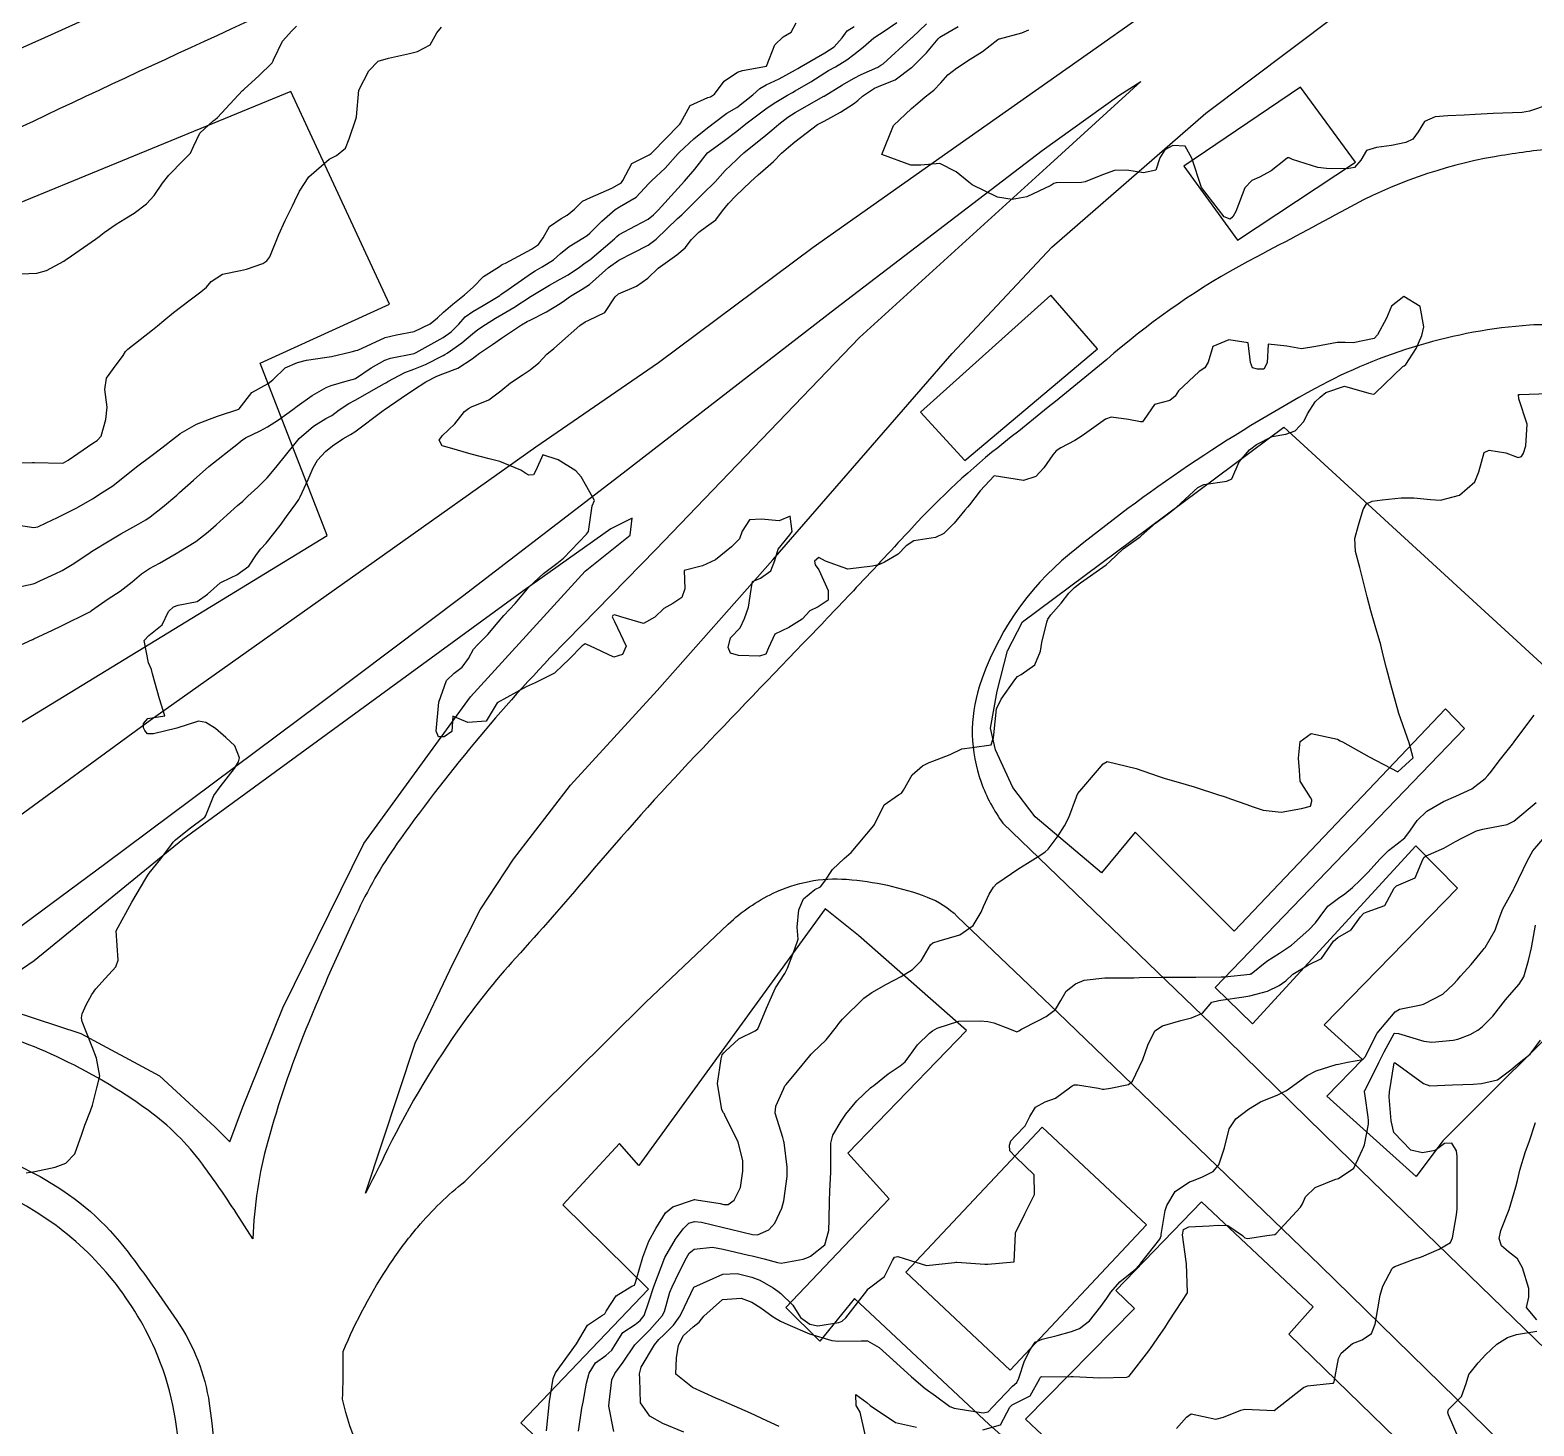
# Model space of a CAD drawing. Header units: metres. Extents: x 307586 to 320046, y 7427249 to 7434250.
# Drawn here: x 316322 to 316425.4, y 7432786.5 to 7432882.5 of the extents above; entities that cross this region are included whole.
import ezdxf

# ---------------------------------------------------------------- set-up
doc = ezdxf.new("R2010")
doc.units = ezdxf.units.M
doc.header["$MEASUREMENT"] = 0
for name, color, linetype in [('Area Verde e Lazer', 45, 'Continuous'), ('Curvas de Nivel 1m', 11, 'Continuous'), ('Curvas de Nivel 5m', 15, 'Continuous'), ('Edificações', 30, 'Continuous'), ('Vias Primárias', 230, 'Continuous'), ('Vias Secundárias', 230, 'Continuous')]:
    doc.layers.add(name, color=color, linetype=linetype)

msp = doc.modelspace()

# ---------------------------------------------------------------- linework, layer by layer
at = {"layer": 'Area Verde e Lazer'}
msp.add_lwpolyline([(316319.17, 7432815.55), (316325.46, 7432813.5), (316330.88, 7432810.58), (316334.68, 7432807.07), (316335.71, 7432806.04), (316336.58, 7432808.38), (316339.37, 7432815.26), (316344.94, 7432826.55), (316352.26, 7432836.65), (316360.16, 7432845.28), (316363.24, 7432847.76), (316363.38, 7432848.93), (316361.92, 7432848.2), (316355.92, 7432843.96), (316332.49, 7432826.83), (316322.25, 7432818.5), (316319.03, 7432816.3), (316318.74, 7432815.72)], close=True, dxfattribs=at)
msp.add_lwpolyline([(316319.17, 7432815.55), (316325.46, 7432813.5), (316330.88, 7432810.58), (316334.68, 7432807.07), (316335.71, 7432806.04), (316336.58, 7432808.38), (316339.37, 7432815.26), (316344.94, 7432826.55), (316352.26, 7432836.65), (316360.16, 7432845.28), (316363.24, 7432847.76), (316363.38, 7432848.93), (316361.92, 7432848.2), (316355.92, 7432843.96), (316332.49, 7432826.83), (316322.25, 7432818.5), (316319.03, 7432816.3), (316318.74, 7432815.72)], close=True, dxfattribs=at)
msp.add_lwpolyline([(316317.49, 7432744.17), (316322.91, 7432751.54), (316326.66, 7432758.44), (316329.82, 7432766.71, 0.090659), (316332.22, 7432779.61, 0.001492), (316332.22, 7432783.97, 0.103266), (316330.57, 7432791.77, 0.140767), (316323.06, 7432800.79, 0.126944), (316311.36, 7432804.99, 0.103163)], format="xyb", dxfattribs=at)
msp.add_lwpolyline([(316317.49, 7432744.17), (316322.91, 7432751.54), (316326.66, 7432758.44), (316329.82, 7432766.71, 0.090659), (316332.22, 7432779.61, 0.001492), (316332.22, 7432783.97, 0.103266), (316330.57, 7432791.77, 0.140767), (316323.06, 7432800.79, 0.126944), (316311.36, 7432804.99, 0.103163)], format="xyb", dxfattribs=at)
at = {"layer": 'Curvas de Nivel 1m', "flags": 128}
for points, elevation in [([(316320.28, 7432848.59), (316322.23, 7432848.28), (316322.52, 7432848.33), (316323.09, 7432848.61), (316323.86, 7432848.98), (316324.24, 7432849.16), (316325.2, 7432849.64), (316326.26, 7432850.26), (316326.45, 7432850.38), (316326.75, 7432850.57), (316327.67, 7432851.15), (316328.27, 7432851.62), (316329.39, 7432852.53), (316330.29, 7432853.2), (316331.05, 7432853.76), (316331.99, 7432854.5), (316332.17, 7432854.64), (316332.31, 7432854.74), (316333.43, 7432855.38), (316334.32, 7432855.73), (316334.87, 7432855.93), (316336.33, 7432856.43), (316336.36, 7432856.45), (316337.23, 7432857.56), (316338.35, 7432858.18), (316338.68, 7432858.43), (316339.51, 7432859.27), (316340.37, 7432859.64), (316340.99, 7432859.78), (316342.38, 7432859.99), (316342.71, 7432860.04), (316344.06, 7432860.36), (316344.31, 7432860.44), (316344.38, 7432860.45), (316344.51, 7432860.48), (316346.39, 7432861.34), (316347.18, 7432861.54), (316348.4, 7432861.77), (316349.49, 7432862.29), (316349.99, 7432862.71), (316350.41, 7432863.09), (316351.05, 7432863.64), (316351.85, 7432864.27), (316352.44, 7432864.81), (316353.15, 7432865.54), (316354.26, 7432866.24), (316354.37, 7432866.32), (316354.45, 7432866.36), (316354.67, 7432866.45), (316356.47, 7432867.43), (316356.93, 7432867.75), (316357.27, 7432868.2), (316357.69, 7432868.99), (316358.49, 7432869.54), (316358.92, 7432869.76), (316359.42, 7432870.18), (316359.97, 7432870.71), (316360.51, 7432870.98), (316361.98, 7432871.61), (316362.52, 7432871.92), (316362.65, 7432872.01), (316362.74, 7432872.14), (316363.35, 7432873.32), (316364.55, 7432873.91), (316364.68, 7432873.99), (316364.8, 7432874.12), (316366.57, 7432875.93), (316366.65, 7432876.01), (316366.71, 7432876.09), (316367.38, 7432877.29), (316368.59, 7432877.84), (316368.77, 7432877.89), (316369.05, 7432878.07), (316369.7, 7432878.96), (316370.62, 7432879.58), (316370.96, 7432879.7), (316372.62, 7432880.01), (316373.18, 7432881.47), (316373.77, 7432882.01), (316374.31, 7432882.34), (316374.66, 7432882.97)], 738), ([(316321.7, 7432803.92), (316322.31, 7432804.01), (316323.7, 7432804.32), (316324.43, 7432804.59), (316325.06, 7432805.23), (316325.53, 7432806.57), (316325.74, 7432807.19), (316326.14, 7432808.17), (316326.26, 7432808.56), (316326.58, 7432809.76), (316326.77, 7432810.56), (316326.55, 7432811.8), (316326.24, 7432812.57), (316325.81, 7432813.68), (316325.57, 7432814.32), (316325.51, 7432814.57), (316325.56, 7432814.85), (316325.84, 7432815.48), (316326.23, 7432816.19), (316326.49, 7432816.56), (316327.15, 7432817.27), (316327.87, 7432818.07), (316328.03, 7432818.55), (316327.9, 7432820.55), (316328.97, 7432822.53), (316329.94, 7432824.15), (316330.07, 7432824.39), (316330.16, 7432824.52), (316330.96, 7432825.51), (316331.71, 7432826.5), (316331.82, 7432826.65), (316331.98, 7432826.81), (316332.91, 7432827.57), (316333.99, 7432828.36), (316334.07, 7432828.48), (316334.62, 7432829.86), (316335.05, 7432830.46), (316336.04, 7432831.72), (316336.31, 7432832.18), (316336.39, 7432832.45), (316336.05, 7432833.27), (316335.44, 7432833.85), (316334.72, 7432834.47), (316334.07, 7432834.87), (316333.57, 7432834.98), (316332.06, 7432834.5), (316330.46, 7432834.11), (316330.06, 7432834.1), (316329.86, 7432834.32), (316329.78, 7432834.52), (316329.78, 7432834.81), (316330.07, 7432835.16), (316331.24, 7432835.34), (316330.88, 7432836.51), (316330.4, 7432838.23), (316330.32, 7432838.52), (316330.12, 7432838.98), (316329.83, 7432840.52), (316330.15, 7432840.87), (316331.07, 7432841.59), (316331.5, 7432842.51), (316331.83, 7432842.84), (316332.17, 7432842.95), (316333.47, 7432843.19), (316334.18, 7432843.7), (316335.06, 7432844.47), (316335.8, 7432844.85), (316336.19, 7432845.04), (316337.02, 7432845.63), (316337.55, 7432846.44), (316337.84, 7432846.81), (316338.22, 7432847.21), (316339.17, 7432848.42), (316339.61, 7432849.04), (316340.26, 7432849.92), (316340.46, 7432850.2), (316340.55, 7432850.4), (316341.09, 7432851.58), (316341.44, 7432852.39), (316341.75, 7432852.92), (316342.29, 7432853.52), (316342.77, 7432853.9), (316343.49, 7432854.37), (316344.01, 7432854.67), (316344.32, 7432854.86), (316346.27, 7432856.33), (316346.33, 7432856.37), (316347.49, 7432857.17), (316348.35, 7432857.76), (316349.19, 7432858.3), (316349.95, 7432858.69), (316350.36, 7432858.84), (316351.4, 7432859.23), (316352.38, 7432859.87), (316352.59, 7432860.04), (316352.88, 7432860.26), (316353.77, 7432860.87), (316354.39, 7432861.3), (316355.78, 7432862.22), (316356.17, 7432862.45), (316356.41, 7432862.57), (316357.5, 7432863.11), (316358.43, 7432863.69), (316358.72, 7432863.89), (316359.15, 7432864.18), (316359.95, 7432864.66), (316360.44, 7432865), (316361.76, 7432866.15), (316362.46, 7432866.66), (316363.44, 7432867.16), (316364.47, 7432867.69), (316365.03, 7432868.11), (316365.77, 7432868.81), (316366.49, 7432869.52), (316366.79, 7432869.79), (316367.1, 7432870.08), (316367.81, 7432870.78), (316368.52, 7432871.49), (316368.81, 7432871.78), (316369.08, 7432872.06), (316369.77, 7432872.82), (316370.55, 7432873.57), (316370.79, 7432873.8), (316371.05, 7432874.04), (316372.57, 7432875.26), (316372.99, 7432875.6), (316373.46, 7432876.01), (316374.08, 7432876.5), (316374.58, 7432876.81), (316376.55, 7432877.93), (316376.59, 7432877.95), (316377.85, 7432878.71), (316378.61, 7432879.16), (316379.13, 7432879.43), (316380.27, 7432879.93), (316380.49, 7432880.06), (316380.63, 7432880.17), (316382.55, 7432881.9), (316382.6, 7432881.94), (316382.64, 7432881.98), (316383.63, 7432882.92)], 741), ([(316320.28, 7432852.73), (316322.14, 7432852.76), (316322.28, 7432852.76), (316324.18, 7432852.71), (316324.28, 7432852.73), (316324.6, 7432852.91), (316326.3, 7432854.08), (316326.59, 7432854.27), (316326.87, 7432854.56), (316327.18, 7432855.71), (316327.29, 7432856.56), (316327.13, 7432857.77), (316327.23, 7432858.56), (316327.71, 7432859.21), (316328.38, 7432860.11), (316328.55, 7432860.38), (316328.7, 7432860.55), (316330.4, 7432861.88), (316330.75, 7432862.16), (316331.18, 7432862.51), (316331.85, 7432863.06), (316332.41, 7432863.5), (316332.98, 7432863.93), (316333.73, 7432864.49), (316334.1, 7432864.81), (316334.43, 7432865.19), (316335.2, 7432865.71), (316336.45, 7432865.96), (316336.85, 7432866.04), (316337.99, 7432866.43), (316338.27, 7432866.62), (316338.46, 7432866.9), (316339.08, 7432868.42), (316339.52, 7432869.38), (316340.03, 7432870.41), (316340.18, 7432870.74), (316340.51, 7432871.41), (316341.15, 7432872.4), (316342.54, 7432873.61), (316343.05, 7432873.86), (316343.66, 7432874.37), (316343.92, 7432875), (316344.39, 7432876.36), (316344.42, 7432876.52), (316344.59, 7432878.36), (316345.28, 7432879.68), (316345.92, 7432880.34), (316346.63, 7432880.55), (316348.07, 7432880.88), (316348.63, 7432881.02), (316349.48, 7432881.46), (316349.96, 7432882.3), (316350.26, 7432882.68)], 737), ([(316320.71, 7432844.1), (316322.18, 7432844.41), (316322.34, 7432844.46), (316322.66, 7432844.62), (316323.7, 7432845.1), (316324.19, 7432845.33), (316324.99, 7432845.8), (316326.11, 7432846.57), (316326.21, 7432846.64), (316327.41, 7432847.37), (316328.23, 7432847.85), (316329.45, 7432848.53), (316329.95, 7432848.81), (316330.24, 7432849.02), (316331.08, 7432849.68), (316332.06, 7432850.5), (316332.17, 7432850.6), (316332.26, 7432850.68), (316333.22, 7432851.54), (316334.28, 7432852.48), (316336.3, 7432854.09), (316336.5, 7432854.25), (316336.8, 7432854.45), (316337.8, 7432854.94), (316338.31, 7432855.2), (316339.06, 7432855.68), (316340.05, 7432856.4), (316340.34, 7432856.63), (316341.38, 7432857.35), (316342.35, 7432857.91), (316342.68, 7432858.05), (316343.79, 7432858.37), (316344.23, 7432858.48), (316344.36, 7432858.54), (316345.44, 7432859.27), (316346.37, 7432859.79), (316346.77, 7432859.93), (316348.38, 7432860.24), (316348.44, 7432860.26), (316348.53, 7432860.31), (316350.39, 7432861.35), (316350.94, 7432861.73), (316351.46, 7432862.27), (316351.9, 7432862.77), (316352.42, 7432863.13), (316353.14, 7432863.54), (316354.27, 7432864.24), (316354.36, 7432864.31), (316354.43, 7432864.36), (316354.85, 7432864.64), (316356.45, 7432865.78), (316356.71, 7432865.94), (316357.19, 7432866.2), (316357.96, 7432866.69), (316358.46, 7432867.13), (316359.05, 7432867.6), (316359.98, 7432868.17), (316360.28, 7432868.36), (316360.48, 7432868.53), (316361.3, 7432869.35), (316362.21, 7432870.14), (316362.5, 7432870.32), (316363.65, 7432870.99), (316364.52, 7432871.93), (316364.7, 7432872.12), (316365.66, 7432872.98), (316366.55, 7432873.99), (316366.6, 7432874.04), (316366.64, 7432874.09), (316367.63, 7432875.01), (316368.57, 7432875.77), (316368.74, 7432875.9), (316368.94, 7432876.07), (316369.88, 7432876.76), (316370.58, 7432877.17), (316371.68, 7432878.03), (316372.15, 7432878.47), (316372.6, 7432878.71), (316373.5, 7432879.12), (316374.62, 7432879.76), (316374.77, 7432879.85), (316375, 7432879.99), (316376.63, 7432880.91), (316377.27, 7432881.33), (316377.81, 7432881.96), (316378.16, 7432882.44), (316378.65, 7432882.72)], 739), ([(316321.35, 7432865.72), (316322.44, 7432865.78), (316323.1, 7432865.95), (316324.31, 7432866.6), (316324.39, 7432866.66), (316324.45, 7432866.7), (316324.82, 7432866.96), (316326.47, 7432868.1), (316326.74, 7432868.3), (316327.07, 7432868.56), (316327.89, 7432869.15), (316328.49, 7432869.5), (316329.14, 7432869.89), (316329.99, 7432870.53), (316330.51, 7432871.11), (316331.08, 7432871.95), (316331.51, 7432872.51), (316332.53, 7432873.54), (316333.01, 7432874.03), (316333.22, 7432874.49), (316333.65, 7432875.39), (316334.57, 7432876.24), (316334.71, 7432876.34), (316334.86, 7432876.48), (316336.59, 7432878.32), (316336.66, 7432878.38), (316336.73, 7432878.45), (316337.72, 7432879.33), (316338.62, 7432880.24), (316338.69, 7432880.36), (316338.72, 7432880.43), (316339.34, 7432881.71), (316339.97, 7432882.42), (316340.31, 7432882.75)], 736), ([(316357.49, 7432786.19), (316357.69, 7432788.19), (316357.94, 7432789.78), (316358.11, 7432790.18), (316359.56, 7432792.16), (316360.3, 7432793.44), (316361.34, 7432794.14), (316361.5, 7432794.23), (316361.6, 7432794.42), (316362.28, 7432795.46), (316363.35, 7432796.12), (316363.54, 7432796.19), (316363.62, 7432796.38), (316364.12, 7432798.11), (316364.53, 7432799.23), (316365, 7432800.1), (316365.67, 7432801.16), (316366.17, 7432801.59), (316367.6, 7432802.07), (316367.67, 7432802.09), (316367.68, 7432802.09), (316367.81, 7432802.07), (316369.44, 7432801.8), (316369.68, 7432801.75), (316369.98, 7432801.74), (316370.39, 7432802.03), (316370.82, 7432802.91), (316371, 7432804.03), (316370.98, 7432804.77), (316370.67, 7432806.03), (316369.75, 7432807.89), (316369.7, 7432807.99), (316369.66, 7432808.04), (316369.54, 7432808.26), (316369.26, 7432810.05), (316369.5, 7432811.75), (316369.58, 7432812.04), (316369.68, 7432812.16), (316369.81, 7432812.28), (316370.72, 7432813.13), (316371.83, 7432813.69), (316372.02, 7432813.83), (316372.12, 7432814.02), (316372.62, 7432815.24), (316372.97, 7432816.01), (316373.24, 7432816.63), (316373.87, 7432817.63), (316374.06, 7432818), (316374.56, 7432819.32), (316374.79, 7432819.99), (316374.72, 7432820.8), (316374.84, 7432821.99), (316375.16, 7432822.76), (316375.94, 7432823.4), (316376.32, 7432823.59), (316376.63, 7432823.96), (316377.15, 7432824.77), (316377.97, 7432825.53), (316378.43, 7432825.94), (316379.99, 7432827.79), (316380.05, 7432827.86), (316380.07, 7432827.92), (316380.7, 7432829.23), (316381.69, 7432829.9), (316381.9, 7432830.03), (316382.03, 7432830.22), (316382.64, 7432831.29), (316383.34, 7432831.89), (316383.8, 7432832.13), (316384.05, 7432832.23), (316385.24, 7432832.68), (316386.06, 7432833.06), (316386.76, 7432833.15), (316388.07, 7432833.35), (316388.19, 7432833.71), (316388.22, 7432833.83), (316388.26, 7432834.02), (316388.43, 7432835.83), (316388.76, 7432836.48), (316389.69, 7432837.81), (316389.88, 7432838.04), (316390.12, 7432838.18), (316391.07, 7432838.85), (316391.45, 7432839.79), (316391.55, 7432840.38), (316391.9, 7432841.78), (316391.97, 7432841.98), (316392.17, 7432842.28), (316392.87, 7432843.09), (316393.4, 7432843.77), (316393.79, 7432844.17), (316394.2, 7432844.48), (316395.97, 7432845.73), (316396.22, 7432845.95), (316397.14, 7432846.81), (316398.24, 7432847.6), (316398.31, 7432847.64), (316398.39, 7432847.71), (316399.36, 7432848.59), (316400.26, 7432849.24), (316400.82, 7432849.68), (316402.28, 7432851.03), (316402.7, 7432851.23), (316404.28, 7432851.48), (316404.62, 7432851.63), (316405.13, 7432852.79), (316405.83, 7432853.62), (316406.32, 7432853.98), (316407.38, 7432854.55), (316408.32, 7432854.71), (316408.97, 7432854.94), (316409.57, 7432855.58), (316409.81, 7432856.1), (316410.35, 7432856.92), (316410.68, 7432857.24), (316411.09, 7432857.56), (316412.37, 7432858), (316414.03, 7432857.52), (316414.36, 7432857.45), (316414.42, 7432857.47), (316414.48, 7432857.52), (316416.38, 7432859.36), (316416.46, 7432859.41), (316416.59, 7432859.49), (316417.29, 7432860.59), (316417.68, 7432861.48), (316417.82, 7432862.07), (316417.57, 7432863.48), (316416.44, 7432864.16), (316415.6, 7432863.5), (316415.25, 7432862.67), (316414.64, 7432861.52), (316414.4, 7432861.28), (316412.95, 7432860.99), (316412.4, 7432861.01), (316411.85, 7432861), (316410.39, 7432860.72), (316409.4, 7432860.57), (316408.39, 7432860.75), (316407.12, 7432860.88), (316407.04, 7432859.6), (316406.81, 7432859.17), (316406.38, 7432859.16), (316406.03, 7432859.27), (316405.89, 7432859.62), (316405.75, 7432860.97), (316404.4, 7432861.19), (316403.32, 7432860.73), (316402.98, 7432859.65), (316402.77, 7432859.26), (316402.38, 7432859.01), (316400.96, 7432857.68), (316400.73, 7432857.32), (316400.35, 7432857.01), (316399.29, 7432856.75), (316398.58, 7432855.71), (316398.48, 7432855.56), (316398.33, 7432855.56), (316397.51, 7432855.72), (316396.33, 7432855.87), (316395.93, 7432855.74), (316394.32, 7432854.59), (316393.81, 7432854.27), (316392.86, 7432853.77), (316392.53, 7432853.55), (316392.31, 7432853.28), (316391.69, 7432852.39), (316391.13, 7432851.8), (316390.28, 7432851.51), (316388.28, 7432851.83), (316387.32, 7432850.8), (316386.57, 7432849.85), (316386.43, 7432849.68), (316386.26, 7432849.47), (316385.52, 7432848.59), (316384.81, 7432847.87), (316384.23, 7432847.59), (316382.75, 7432847.37), (316382.22, 7432847.02), (316381.67, 7432846.45), (316380.74, 7432845.91), (316380.39, 7432845.74), (316380.21, 7432845.7), (316379.91, 7432845.63), (316378.21, 7432845.41), (316376.68, 7432845.97), (316376.22, 7432846.22), (316375.92, 7432845.97), (316375.96, 7432845.72), (316376.21, 7432845.37), (316376.86, 7432843.96), (316376.86, 7432843.29), (316376.18, 7432842.84), (316375.6, 7432842.55), (316375.06, 7432841.99), (316374.16, 7432841.4), (316373.2, 7432840.96), (316372.76, 7432840.01), (316372.58, 7432839.57), (316372.13, 7432839.44), (316370.69, 7432839.48), (316370.14, 7432839.64), (316369.98, 7432840.04), (316370.15, 7432840.7), (316370.8, 7432841.39), (316371.1, 7432842.03), (316371.39, 7432842.81), (316371.57, 7432844.03), (316371.65, 7432844.58), (316372.2, 7432844.8), (316372.92, 7432845.3), (316373.18, 7432846.01), (316373.43, 7432846.8), (316374.23, 7432847.77), (316374.38, 7432848), (316374.25, 7432849.06), (316373.5, 7432848.75), (316372.25, 7432848.85), (316371.46, 7432848.81), (316370.94, 7432848.03), (316370.75, 7432847.51), (316370.22, 7432846.96), (316369.1, 7432846.06), (316368.21, 7432845.64), (316366.96, 7432845.33), (316367, 7432844.08), (316366.79, 7432843.47), (316366.18, 7432843.06), (316365.56, 7432842.71), (316364.94, 7432842.11), (316364.16, 7432841.69), (316362.6, 7432842.14), (316362.16, 7432842.28), (316362.06, 7432842.24), (316362, 7432842.14), (316362.16, 7432841.82), (316362.96, 7432840.13), (316362.72, 7432839.55), (316362.13, 7432839.37), (316360.47, 7432840.16), (316360.14, 7432840.29), (316359.95, 7432840.16), (316359.06, 7432839.24), (316358.12, 7432838.33), (316358.03, 7432838.28), (316357.86, 7432838.19), (316356.7, 7432837.61), (316356.1, 7432837.32), (316354.09, 7432836.24), (316353.35, 7432834.98), (316352.08, 7432834.87), (316351.04, 7432835.31), (316350.97, 7432834.27), (316350.46, 7432833.89), (316350.07, 7432833.9), (316349.9, 7432834.28), (316350.09, 7432836.28), (316350.61, 7432837.77), (316351.13, 7432838.27), (316351.7, 7432838.68), (316352.13, 7432839.27), (316352.47, 7432839.92), (316352.76, 7432840.25), (316353.46, 7432840.94), (316354.16, 7432841.77), (316354.55, 7432842.23), (316355.33, 7432843.07), (316356.19, 7432844.08), (316356.25, 7432844.15), (316356.3, 7432844.21), (316357.29, 7432845.12), (316358.21, 7432845.8), (316358.67, 7432846.18), (316360.23, 7432847.82), (316360.38, 7432848.01), (316360.4, 7432848.16), (316360.64, 7432849.78), (316360.79, 7432850.15), (316360.27, 7432851.07), (316359.88, 7432851.77), (316359.51, 7432852.17), (316358.29, 7432852.93), (316357.23, 7432853.27), (316356.76, 7432852.21), (316356.59, 7432851.9), (316356.28, 7432851.89), (316356.07, 7432852), (316355.72, 7432852.22), (316354.29, 7432852.82), (316353.55, 7432853), (316352.3, 7432853.32), (316350.81, 7432853.77), (316350.31, 7432853.91), (316350.11, 7432854.28), (316350.32, 7432854.59), (316351.18, 7432855.41), (316351.86, 7432856.26), (316352.13, 7432856.47), (316352.34, 7432856.57), (316353.52, 7432857.07), (316354.35, 7432857.67), (316355.02, 7432858.23), (316355.81, 7432858.76), (316356.37, 7432859.12), (316356.97, 7432859.6), (316357.52, 7432860.2), (316357.99, 7432860.59), (316358.39, 7432860.93), (316359.79, 7432862.18), (316360.16, 7432862.42), (316360.41, 7432862.53), (316361.5, 7432863.07), (316362.21, 7432864.14), (316362.43, 7432864.34), (316363.69, 7432864.88), (316364.45, 7432865.43), (316365.18, 7432866.11), (316366.46, 7432867.04), (316367.03, 7432867.52), (316367.47, 7432868.08), (316367.97, 7432868.59), (316368.49, 7432868.97), (316369.13, 7432869.43), (316369.59, 7432870.06), (316370, 7432870.57), (316370.51, 7432871.09), (316371.52, 7432872.04), (316372.04, 7432872.52), (316372.54, 7432872.97), (316373.11, 7432873.45), (316373.66, 7432874.01), (316374.13, 7432874.44), (316374.56, 7432874.79), (316376.12, 7432875.98), (316376.58, 7432876.23), (316377.71, 7432876.83), (316378.59, 7432877.41), (316378.89, 7432877.65), (316379.22, 7432877.94), (316380.04, 7432878.49), (316380.6, 7432878.72), (316381.47, 7432879.06), (316382.6, 7432879.9), (316382.62, 7432879.92), (316383.62, 7432880.91), (316384.43, 7432881.88), (316384.53, 7432881.99), (316384.65, 7432882.07), (316385.8, 7432882.72)], 742), ([(316426.43, 7432877.37), (316425.09, 7432876.9), (316424.59, 7432876.82), (316423.24, 7432876.77), (316422.59, 7432876.74), (316421.36, 7432876.67), (316420.59, 7432876.63), (316419.46, 7432876.59), (316418.59, 7432876.51), (316417.86, 7432876.2), (316417.44, 7432875.48), (316417.07, 7432874.99), (316416.57, 7432874.76), (316415.6, 7432874.54), (316414.56, 7432874.42), (316413.88, 7432874.21), (316413.49, 7432873.53), (316413.04, 7432873.04), (316412.54, 7432872.94), (316411.13, 7432872.97), (316410.54, 7432873.04), (316408.79, 7432873.59), (316408.55, 7432873.69), (316408.44, 7432873.71), (316408.3, 7432873.59), (316407.33, 7432872.81), (316406.53, 7432872.37), (316406, 7432872.15), (316405.5, 7432871.63), (316404.89, 7432870.02), (316404.68, 7432869.64), (316404.5, 7432869.49), (316404.1, 7432869.64), (316402.52, 7432871.66), (316401.87, 7432873.67), (316401.4, 7432874.51), (316400.56, 7432874.54), (316400, 7432874.26), (316399.67, 7432873.7), (316399.39, 7432872.85), (316398.54, 7432872.67), (316397.4, 7432872.86), (316396.54, 7432872.82), (316395.73, 7432872.54), (316394.53, 7432872.06), (316394.28, 7432872.01), (316392.53, 7432871.99), (316392.37, 7432871.94), (316392.16, 7432871.79), (316390.51, 7432871.02), (316389.5, 7432870.83), (316388.51, 7432870.99), (316386.77, 7432871.85), (316386.53, 7432872.03), (316385.66, 7432872.74), (316384.54, 7432873.32), (316383.24, 7432873.19), (316382.54, 7432873.19), (316380.55, 7432873.93), (316381.35, 7432875.92), (316382.58, 7432877.08), (316383.02, 7432877.46), (316383.53, 7432877.89), (316384.12, 7432878.36), (316384.61, 7432878.86), (316385.08, 7432879.4), (316385.69, 7432879.86), (316386.63, 7432880.48), (316387.47, 7432881), (316388.52, 7432881.83), (316388.6, 7432881.87), (316388.64, 7432881.89), (316390.18, 7432882.29), (316390.65, 7432882.51)], 743), ([(316359.7, 7432786.16), (316359.93, 7432787.73), (316360, 7432788.16), (316360.24, 7432789.45), (316360.42, 7432790.15), (316360.85, 7432790.85), (316361.56, 7432791.35), (316361.98, 7432791.72), (316362.23, 7432792.13), (316362.75, 7432792.95), (316363.58, 7432793.49), (316363.94, 7432793.76), (316364.2, 7432794.11), (316364.53, 7432795.04), (316364.87, 7432796.1), (316365.63, 7432798.09), (316366.36, 7432799.37), (316366.88, 7432800.08), (316367.28, 7432800.46), (316367.67, 7432800.58), (316368.14, 7432800.53), (316369.66, 7432800.16), (316370.14, 7432800.04), (316371.66, 7432799.68), (316372.01, 7432799.66), (316372.77, 7432800.01), (316373.2, 7432800.47), (316373.68, 7432801.48), (316373.81, 7432802), (316374.04, 7432803.66), (316374.05, 7432803.99), (316374.03, 7432804.31), (316373.83, 7432806), (316373.82, 7432806.08), (316373.74, 7432806.34), (316373.22, 7432808.01), (316373.27, 7432808.5), (316373.78, 7432809.67), (316373.89, 7432809.89), (316373.97, 7432810), (316374.75, 7432810.94), (316375.6, 7432811.97), (316375.69, 7432812.08), (316375.81, 7432812.2), (316376.73, 7432813.06), (316377.44, 7432813.95), (316377.6, 7432814.19), (316377.84, 7432814.48), (316379.3, 7432815.93), (316379.86, 7432816.32), (316380.88, 7432816.89), (316381.87, 7432817.42), (316382.18, 7432817.59), (316382.66, 7432817.89), (316383.26, 7432818.5), (316383.9, 7432819.59), (316384.05, 7432819.73), (316384.49, 7432819.87), (316385.91, 7432820.29), (316386.84, 7432820.92), (316387.39, 7432821.84), (316387.54, 7432822.23), (316387.94, 7432823.07), (316388.22, 7432823.56), (316388.45, 7432823.82), (316389.96, 7432824.85), (316390.56, 7432825.2), (316391.48, 7432825.78), (316391.77, 7432825.99), (316391.98, 7432826.18), (316392.67, 7432827.09), (316393.11, 7432827.77), (316393.41, 7432828.35), (316393.93, 7432829.76), (316393.95, 7432829.83), (316394.03, 7432829.99), (316395.51, 7432831.74), (316395.76, 7432832.03), (316396.05, 7432832.19), (316398.04, 7432831.71), (316399.54, 7432831.19), (316400.04, 7432831.03), (316400.93, 7432830.78), (316402.03, 7432830.46), (316403.77, 7432829.89), (316404.02, 7432829.81), (316404.15, 7432829.76), (316404.52, 7432829.63), (316405.64, 7432829.24), (316406.02, 7432829.11), (316406.77, 7432828.85), (316408.01, 7432828.72), (316409.4, 7432828.96), (316410.02, 7432829.13), (316410.12, 7432829.46), (316410.11, 7432829.56), (316410.02, 7432829.72), (316409.31, 7432830.84), (316409.26, 7432831.57), (316409.2, 7432832.43), (316409.31, 7432833.57), (316410.08, 7432834.13), (316411.88, 7432833.74), (316412.07, 7432833.63), (316412.23, 7432833.54), (316414.06, 7432832.52), (316416.04, 7432831.49), (316417.09, 7432832.44), (316416.82, 7432833.48), (316416.09, 7432835.49), (316415.56, 7432837.5), (316415.25, 7432838.62), (316415.03, 7432839.51), (316414.86, 7432840.22), (316414.47, 7432841.52), (316414.18, 7432842.56), (316413.93, 7432843.52), (316413.84, 7432843.88), (316413.42, 7432845.53), (316413.12, 7432846.64), (316413.07, 7432847.53), (316413.33, 7432848.45), (316413.64, 7432849.53), (316413.87, 7432849.92), (316414.27, 7432850.09), (316414.95, 7432850.19), (316416.27, 7432850.32), (316417.12, 7432850.33), (316418.27, 7432850.21), (316418.97, 7432850.16), (316420.27, 7432850.5), (316421.32, 7432851.43), (316421.6, 7432852.12), (316421.97, 7432853.43), (316422.31, 7432853.6), (316423.45, 7432853.41), (316424.31, 7432853.1), (316424.54, 7432853.16), (316424.67, 7432853.39), (316424.83, 7432853.91), (316424.93, 7432855.39), (316424.36, 7432857.14), (316424.32, 7432857.4), (316424.33, 7432857.43), (316424.36, 7432857.44), (316424.41, 7432857.44), (316426.36, 7432857.49)], 743), ([(316362.12, 7432786.13), (316361.77, 7432787.88), (316361.79, 7432788.14), (316361.99, 7432789.68), (316362.2, 7432790.13), (316362.77, 7432790.91), (316363.56, 7432792.1), (316363.58, 7432792.12), (316364.57, 7432793.11), (316365.44, 7432794.09), (316365.6, 7432794.38), (316365.98, 7432795.71), (316366.13, 7432796.08), (316366.62, 7432797.08), (316367.12, 7432798.08), (316367.31, 7432798.4), (316367.64, 7432798.66), (316368.9, 7432798.8), (316369.64, 7432798.68), (316371.39, 7432798.27), (316371.64, 7432798.21), (316372.45, 7432798.01), (316373.37, 7432797.75), (316373.63, 7432797.71), (316375.15, 7432797.98), (316375.5, 7432798.11), (316375.64, 7432798.18), (316376.63, 7432798.97), (316376.91, 7432799.96), (316376.92, 7432800.7), (316376.95, 7432801.96), (316376.98, 7432802.67), (316377.05, 7432803.96), (316377.04, 7432804.64), (316377.05, 7432805.96), (316377.19, 7432806.51), (316377.75, 7432807.48), (316378.08, 7432807.95), (316378.83, 7432808.87), (316379.78, 7432809.76), (316379.87, 7432809.83), (316379.99, 7432809.92), (316380.98, 7432810.72), (316381.8, 7432811.28), (316382.16, 7432811.54), (316382.41, 7432811.89), (316382.99, 7432812.72), (316383.83, 7432813.53), (316384.03, 7432813.68), (316384.36, 7432813.87), (316385.84, 7432814.35), (316387.3, 7432814.38), (316387.84, 7432814.32), (316388.25, 7432814.24), (316389.33, 7432813.81), (316389.83, 7432813.62), (316389.96, 7432813.67), (316390.15, 7432813.8), (316391.27, 7432814.36), (316391.84, 7432814.66), (316392.48, 7432815.14), (316392.85, 7432815.77), (316393.23, 7432816.4), (316393.87, 7432816.92), (316394.47, 7432817.16), (316395.88, 7432817.32), (316396.29, 7432817.32), (316397.88, 7432817.33), (316398.24, 7432817.34), (316399.88, 7432817.36), (316400.2, 7432817.36), (316401.88, 7432817.38), (316402.15, 7432817.38), (316403.88, 7432817.39), (316404.11, 7432817.4), (316405.88, 7432817.58), (316405.91, 7432817.59), (316405.94, 7432817.61), (316407.02, 7432818.47), (316407.9, 7432819.01), (316408.71, 7432819.58), (316409.91, 7432820.63), (316410.37, 7432821.1), (316410.7, 7432821.55), (316411.22, 7432822.26), (316411.94, 7432822.8), (316412.39, 7432823.09), (316412.91, 7432823.53), (316413.44, 7432824.05), (316413.96, 7432824.57), (316414.81, 7432825.51), (316415.39, 7432826.09), (316415.99, 7432826.54), (316416.52, 7432826.96), (316416.91, 7432827.48), (316417.35, 7432828.14), (316418.02, 7432828.79), (316419.18, 7432829.45), (316420.03, 7432829.81), (316421.13, 7432830.33), (316422.04, 7432831.04), (316422.22, 7432831.24), (316422.38, 7432831.42), (316423.1, 7432832.36), (316423.91, 7432833.4), (316423.98, 7432833.49), (316424.07, 7432833.61), (316425.41, 7432835.38)], 744), ([(316373.5, 7432786.48), (316372.64, 7432786.87), (316371.51, 7432787.39), (316370.05, 7432788.03), (316369.52, 7432788.27), (316369.13, 7432788.43), (316367.53, 7432789.16), (316366.39, 7432790.08), (316366.43, 7432791.21), (316366.56, 7432792.08), (316366.91, 7432792.74), (316367.58, 7432793.34), (316367.99, 7432793.66), (316368.32, 7432794.06), (316369.6, 7432795.2), (316370.88, 7432795.3), (316371.6, 7432795.02), (316372.23, 7432794.64), (316373.08, 7432794.01), (316373.59, 7432793.72), (316374.09, 7432793.49), (316375.58, 7432792.84), (316377.12, 7432792.4), (316377.57, 7432792.35), (316379.13, 7432792.37), (316379.57, 7432792.36), (316380.37, 7432791.91), (316381.55, 7432790.83), (316382.58, 7432789.89), (316383.54, 7432789.09), (316384.24, 7432788.58), (316385.22, 7432787.85), (316385.52, 7432787.74), (316385.65, 7432787.72), (316387.52, 7432787.41), (316387.86, 7432787.48), (316388.16, 7432787.82), (316389.54, 7432789.26), (316389.83, 7432789.51), (316389.98, 7432789.8), (316390.36, 7432790.99), (316390.77, 7432791.79), (316391.09, 7432792.27), (316391.57, 7432792.48), (316392.61, 7432792.74), (316393.58, 7432793.02), (316394.13, 7432793.21), (316394.82, 7432793.74), (316395.6, 7432794.72), (316396.02, 7432795.31), (316396.3, 7432795.72), (316396.91, 7432796.43), (316397.63, 7432797), (316398.02, 7432797.32), (316398.37, 7432797.7), (316399.66, 7432799.36), (316399.75, 7432799.59), (316399.76, 7432799.68), (316400.03, 7432801.32), (316400.15, 7432801.68), (316400.73, 7432802.63), (316401.71, 7432803.29), (316401.97, 7432803.4), (316402.61, 7432803.65), (316403.34, 7432804.02), (316403.72, 7432804.48), (316404.12, 7432805.63), (316404.43, 7432806.95), (316404.89, 7432807.62), (316405.77, 7432808.3), (316406.58, 7432808.8), (316407.78, 7432809.29), (316408.37, 7432809.58), (316409.79, 7432810.62), (316410.41, 7432810.94), (316411.8, 7432811.36), (316411.95, 7432811.39), (316412.56, 7432811.53), (316413.63, 7432811.7), (316413.81, 7432811.91), (316414.33, 7432813), (316414.62, 7432813.51), (316415.85, 7432814.98), (316416.15, 7432815.18), (316417.63, 7432815.47), (316417.8, 7432815.52), (316417.85, 7432815.54), (316419.12, 7432816.2), (316419.87, 7432816.88), (316420.13, 7432817.19), (316420.35, 7432817.44), (316421.07, 7432818.25), (316421.9, 7432819.26), (316421.97, 7432819.35), (316422.03, 7432819.42), (316422.72, 7432820.6), (316423, 7432821.41), (316423.26, 7432822.08), (316423.95, 7432823.31), (316423.98, 7432823.37), (316423.99, 7432823.4), (316424.03, 7432823.48), (316424.95, 7432825.39), (316425.32, 7432826.05), (316426, 7432826.86)], 746), ([(316387.5, 7432786.24), (316388.72, 7432786.6), (316389.36, 7432787.8), (316389.52, 7432787.97), (316390.74, 7432788.58), (316391.42, 7432789.78), (316391.46, 7432789.87), (316391.54, 7432789.92), (316393.4, 7432789.9), (316393.54, 7432789.91), (316393.7, 7432789.91), (316395.54, 7432789.83), (316397.4, 7432789.86), (316397.55, 7432789.93), (316398.91, 7432791.69), (316399.18, 7432792.07), (316399.58, 7432792.64), (316400, 7432793.26), (316400.27, 7432793.67), (316400.79, 7432794.47), (316401.56, 7432795.66), (316401.57, 7432795.7), (316401.5, 7432797.66), (316401.48, 7432797.82), (316401.22, 7432799.66), (316401.3, 7432800.03), (316401.67, 7432800.21), (316403.05, 7432800.27), (316403.67, 7432800.33), (316404.33, 7432800.29), (316405.34, 7432799.61), (316405.5, 7432799.45), (316405.66, 7432799.41), (316405.85, 7432799.42), (316407.02, 7432799.6), (316407.57, 7432799.69), (316407.66, 7432799.74), (316409.33, 7432801.57), (316409.47, 7432801.78), (316409.69, 7432802.26), (316410.34, 7432802.92), (316411.71, 7432803.46), (316411.77, 7432803.48), (316411.94, 7432803.54), (316413, 7432804.24), (316413.61, 7432805.52), (316413.65, 7432805.61), (316413.74, 7432805.84), (316414.02, 7432807.26), (316414.02, 7432807.52), (316413.99, 7432807.74), (316413.78, 7432809.22), (316413.74, 7432809.52), (316413.75, 7432809.55), (316413.78, 7432809.6), (316414.73, 7432811.51), (316415.08, 7432812.23), (316415.79, 7432813.49), (316415.83, 7432813.52), (316416.08, 7432813.49), (316417.83, 7432812.96), (316418.38, 7432812.91), (316419.83, 7432813.04), (316420.16, 7432813.11), (316421, 7432813.43), (316421.54, 7432813.72), (316421.84, 7432813.95), (316422.56, 7432814.7), (316423.12, 7432815.41), (316423.44, 7432815.82), (316423.87, 7432816.31), (316424.38, 7432816.89), (316424.7, 7432817.39), (316425.02, 7432818.51), (316425.22, 7432819.38), (316425.49, 7432820.94)], 747), ([(316400.82, 7432786.35), (316401.51, 7432787.13), (316401.82, 7432787.36), (316403.51, 7432786.98), (316404.04, 7432787.11), (316405.24, 7432787.61), (316405.52, 7432787.66), (316407.52, 7432787.59), (316409.54, 7432789.15), (316409.83, 7432789.27), (316411.54, 7432789.45), (316411.61, 7432789.47), (316411.66, 7432789.54), (316411.95, 7432791.15), (316412.13, 7432791.53), (316412.91, 7432792.19), (316413.58, 7432792.44), (316414.22, 7432792.87), (316414.48, 7432793.51), (316414.66, 7432794.56), (316414.82, 7432795.5), (316415, 7432796.12), (316415.64, 7432797.34), (316415.71, 7432797.42), (316415.83, 7432797.49), (316417.15, 7432797.98), (316417.65, 7432798.15), (316418.87, 7432798.67), (316419.66, 7432799.13), (316419.8, 7432799.44), (316420.07, 7432801.04), (316420.1, 7432801.44), (316420.11, 7432803.03), (316420.11, 7432803.44), (316420.11, 7432805.05), (316420.06, 7432805.44), (316419.74, 7432805.97), (316419.24, 7432805.94), (316418.59, 7432805.46), (316417.73, 7432805.29), (316416.92, 7432805.48), (316415.75, 7432806.7), (316415.58, 7432807.49), (316415.44, 7432809.15), (316415.45, 7432809.49), (316415.79, 7432811.47), (316415.79, 7432811.49), (316415.84, 7432811.49), (316417.79, 7432810.05), (316418.24, 7432809.91), (316419.79, 7432809.96), (316421.2, 7432810.02), (316421.79, 7432810.05), (316422.89, 7432810.31), (316423.8, 7432811), (316424.27, 7432811.39), (316425.13, 7432812.07), (316425.83, 7432813.03)], 748), ([(316425.6, 7432793.81), (316424.88, 7432794.65), (316425.03, 7432795.38), (316425.04, 7432795.96), (316424.61, 7432797.39), (316424.26, 7432798.01), (316423.65, 7432798.49), (316423.15, 7432798.9), (316423.01, 7432799.41), (316423.11, 7432799.96), (316423.68, 7432801.4), (316424.14, 7432802.96), (316424.26, 7432803.39), (316424.43, 7432804.1), (316424.82, 7432805.38), (316425.07, 7432806.06), (316425.49, 7432807.37)], 749), ([(316420.32, 7432785.43), (316419.52, 7432787.29), (316419.47, 7432787.44), (316419.52, 7432787.64), (316420.42, 7432788.55), (316420.72, 7432789.43), (316420.91, 7432790.06), (316421.56, 7432790.86), (316421.83, 7432791.15), (316422.07, 7432791.41), (316422.83, 7432792.15), (316423.58, 7432792.6), (316424.18, 7432792.8), (316425.59, 7432793.04)], 749), ([(316379.41, 7432785.92), (316379.05, 7432787.47), (316378.78, 7432787.93), (316378.77, 7432788.69), (316379.52, 7432788.12), (316379.75, 7432787.92), (316381.5, 7432786.75), (316382.94, 7432786.44)], 747)]:
    msp.add_lwpolyline(points, dxfattribs=dict(at, elevation=elevation))
at = {"layer": 'Curvas de Nivel 5m', "flags": 128}
for points, elevation in [([(316320.8, 7432839.97), (316322.14, 7432840.58), (316322.17, 7432840.59), (316322.23, 7432840.62), (316323.53, 7432841.23), (316324.15, 7432841.52), (316326.08, 7432842.49), (316326.16, 7432842.53), (316326.18, 7432842.55), (316326.21, 7432842.57), (316327.36, 7432843.37), (316328.18, 7432843.9), (316328.99, 7432844.54), (316329.63, 7432845.09), (316330.2, 7432845.47), (316330.87, 7432845.84), (316332.03, 7432846.5), (316332.15, 7432846.57), (316332.21, 7432846.61), (316333.38, 7432847.33), (316334.23, 7432847.99), (316334.77, 7432848.47), (316335.54, 7432849.16), (316336.25, 7432849.79), (316336.6, 7432850.1), (316336.96, 7432850.44), (316337.64, 7432851.06), (316338.28, 7432851.7), (316338.88, 7432852.42), (316340.3, 7432854.18), (316340.4, 7432854.3), (316340.48, 7432854.4), (316341.46, 7432855.25), (316342.32, 7432855.77), (316342.72, 7432855.99), (316343.23, 7432856.37), (316343.9, 7432856.81), (316344.34, 7432857.04), (316345.98, 7432857.97), (316346.35, 7432858.19), (316346.44, 7432858.24), (316346.57, 7432858.33), (316347.75, 7432858.93), (316348.37, 7432859.16), (316349.18, 7432859.49), (316350.38, 7432860.11), (316350.49, 7432860.17), (316350.67, 7432860.28), (316351.67, 7432860.98), (316352.4, 7432861.59), (316352.76, 7432861.89), (316353.29, 7432862.25), (316353.98, 7432862.68), (316354.41, 7432862.93), (316355.25, 7432863.4), (316356.43, 7432864.19), (316357.69, 7432864.95), (316358.44, 7432865.35), (316358.98, 7432865.65), (316359.77, 7432866.18), (316360.16, 7432866.47), (316360.46, 7432866.69), (316362.16, 7432868.14), (316362.32, 7432868.3), (316362.48, 7432868.42), (316363.6, 7432869.02), (316364.49, 7432869.49), (316364.84, 7432869.77), (316365.17, 7432870.11), (316366.52, 7432871.59), (316366.76, 7432871.85), (316366.98, 7432872.09), (316367.69, 7432872.93), (316368.55, 7432874.05), (316369.73, 7432874.89), (316370.57, 7432875.54), (316371.2, 7432876.04), (316372.58, 7432877.07), (316373.14, 7432877.46), (316374.06, 7432878.01), (316374.4, 7432878.2), (316374.6, 7432878.3), (316375.66, 7432878.93), (316376.62, 7432879.54), (316376.89, 7432879.7), (316377.37, 7432879.96), (316378.15, 7432880.43), (316378.63, 7432880.8), (316379.27, 7432881.31), (316380.01, 7432881.94), (316380.38, 7432882.2), (316380.65, 7432882.37), (316381.58, 7432883)], 740), ([(316366.93, 7432786.08), (316365.5, 7432786.68), (316364.6, 7432787.2), (316363.96, 7432788.11), (316363.9, 7432789.75), (316363.89, 7432790.11), (316364.01, 7432790.57), (316364.92, 7432792.1), (316365.21, 7432792.45), (316365.57, 7432792.81), (316366.22, 7432793.45), (316366.68, 7432794.08), (316366.98, 7432794.7), (316367.61, 7432796.07), (316369.62, 7432796.96), (316370.59, 7432796.99), (316371.62, 7432796.75), (316372.16, 7432796.55), (316373.07, 7432796.01), (316373.39, 7432795.78), (316373.61, 7432795.63), (316374.43, 7432794.82), (316374.96, 7432793.98), (316375.59, 7432793.51), (316376.15, 7432793.4), (316377.59, 7432793.64), (316377.82, 7432793.72), (316378.08, 7432793.94), (316379.51, 7432795.81), (316379.59, 7432795.92), (316379.61, 7432795.94), (316380.74, 7432796.79), (316381.29, 7432797.9), (316381.41, 7432798.13), (316381.64, 7432798.17), (316382.51, 7432797.89), (316383.63, 7432797.55), (316385.55, 7432797.76), (316385.64, 7432797.78), (316385.71, 7432797.78), (316387.64, 7432797.63), (316387.84, 7432797.63), (316389.64, 7432797.8), (316389.73, 7432799.73), (316389.74, 7432799.8), (316390.38, 7432801.09), (316390.72, 7432801.79), (316391.04, 7432802.44), (316391.03, 7432803.79), (316389.73, 7432805.03), (316389.36, 7432805.43), (316389.32, 7432805.81), (316389.42, 7432806.12), (316389.74, 7432806.46), (316390.4, 7432807.14), (316390.72, 7432807.79), (316391.12, 7432808.43), (316391.77, 7432808.8), (316392.5, 7432809.05), (316393.46, 7432809.76), (316393.63, 7432809.91), (316393.78, 7432809.97), (316394, 7432809.97), (316395.45, 7432809.74), (316395.73, 7432809.68), (316395.78, 7432809.67), (316395.84, 7432809.67), (316396.27, 7432809.73), (316397.5, 7432810), (316397.79, 7432810.22), (316398.49, 7432811.7), (316398.83, 7432812.69), (316399.33, 7432813.69), (316399.84, 7432814.02), (316401.11, 7432814.4), (316401.84, 7432814.58), (316402.59, 7432814.9), (316403.25, 7432815.65), (316403.72, 7432815.77), (316403.86, 7432815.8), (316405.45, 7432816.03), (316405.86, 7432816.08), (316407.06, 7432816.4), (316407.87, 7432816.8), (316408.34, 7432817.12), (316408.81, 7432817.58), (316409.89, 7432818.22), (316410.79, 7432818.65), (316411.41, 7432819.54), (316411.6, 7432819.85), (316411.91, 7432820.1), (316412.82, 7432820.63), (316413.47, 7432821.52), (316413.69, 7432821.76), (316413.93, 7432821.86), (316415.14, 7432822.3), (316415.79, 7432823.49), (316415.95, 7432823.66), (316417.23, 7432824.21), (316417.75, 7432825.47), (316417.84, 7432825.61), (316417.98, 7432825.72), (316419.19, 7432826.25), (316419.99, 7432826.69), (316420.47, 7432826.96), (316421.45, 7432827.43), (316421.87, 7432827.55), (316422, 7432827.57), (316423.54, 7432827.87), (316424.01, 7432828.09), (316425.55, 7432829.38)], 745)]:
    msp.add_lwpolyline(points, dxfattribs=dict(at, elevation=elevation))
at = {"layer": 'Edificações'}
for points in [[(316342.41, 7432847.74), (316337.81, 7432859.59), (316346.7, 7432863.63), (316339.9, 7432878.25), (316308.33, 7432865.3), (316312.77, 7432855.69), (316309.64, 7432854.34), (316304.78, 7432864.93), (316285.84, 7432855.27), (316293.37, 7432843.55), (316296.14, 7432845.38), (316299.43, 7432840.05), (316297.45, 7432838.91), (316303.72, 7432828.07), (316305.08, 7432828.59), (316307.14, 7432825.8), (316320.29, 7432837.36), (316321.31, 7432834.86)], [(316409.34, 7432878.56), (316401.31, 7432873.12), (316405, 7432868.05), (316413.12, 7432873.4)], [(316395.39, 7432860.56), (316392.16, 7432864.25), (316383.2, 7432856.22), (316386.25, 7432852.9)], [(316382.2, 7432797.08), (316391.57, 7432807.06), (316398.74, 7432800.34), (316389.37, 7432790.36)]]:
    msp.add_lwpolyline(points, close=True, dxfattribs=at)
for points in [[(316429.02, 7432816), (316419.13, 7432806.11), (316417.29, 7432803.67), (316411.16, 7432809.2), (316413.6, 7432811.7), (316410.97, 7432814.1), (316420.14, 7432823.49), (316417.28, 7432826.41), (316406.03, 7432814.16), (316403.47, 7432816.66), (316420.62, 7432834.46), (316419.31, 7432835.83), (316404.78, 7432820.54), (316397.96, 7432827.33), (316395.65, 7432824.55), (316391.09, 7432828.39), (316389.55, 7432830.4), (316388.37, 7432833.01), (316388.01, 7432834.48), (316388.47, 7432837.04), (316389.18, 7432839.8), (316390.22, 7432841.8), (316397.76, 7432847.42), (316408.2, 7432855.18), (316426.71, 7432838.2)], [(316395.73, 7432779.72), (316387.93, 7432786.61), (316378.67, 7432795.28), (316376.29, 7432792.35), (316373.95, 7432794.66), (316381.05, 7432802.14), (316378.22, 7432805.27), (316386.37, 7432813.7), (316378.94, 7432820.24), (316376.66, 7432822.07), (316363.84, 7432804.43), (316362.51, 7432805.93), (316358.62, 7432801.72), (316364.5, 7432795.93), (316355.73, 7432786.73), (316359.51, 7432783.17)], [(316420, 7432781.7), (316408.53, 7432792.83), (316410.2, 7432794.7), (316402.53, 7432801.92), (316396.64, 7432795.83), (316397.93, 7432794.59), (316390.42, 7432786.99), (316396.87, 7432780.94)]]:
    msp.add_lwpolyline(points, dxfattribs=at)
at = {"layer": 'Vias Primárias'}
for points in [[(316309.91, 7432820.2), (316330.23, 7432835.03), (316345.65, 7432845.94), (316356.76, 7432853.84), (316365.19, 7432859.63), (316375.83, 7432867.56), (316385.08, 7432874.1), (316394.67, 7432880.83), (316402.6, 7432886.43), (316412.1, 7432893.21), (316432.85, 7432908.08), (316452.52, 7432922.6), (316473.23, 7432936.82), (316488.48, 7432947.45), (316499.18, 7432953.61), (316515.34, 7432964.21), (316541.1, 7432981.43), (316554.12, 7432990.72), (316563.24, 7432997.71), (316570.68, 7433003.54), (316579.44, 7433010.3), (316586.33, 7433015.71), (316591.43, 7433018.68), (316603.96, 7433024.23)], [(316309.91, 7432820.2), (316330.23, 7432835.03), (316345.65, 7432845.94), (316356.76, 7432853.84), (316365.19, 7432859.63), (316375.83, 7432867.56), (316385.08, 7432874.1), (316394.67, 7432880.83), (316402.6, 7432886.43), (316412.1, 7432893.21), (316432.85, 7432908.08), (316452.52, 7432922.6), (316473.23, 7432936.82), (316488.48, 7432947.45), (316499.18, 7432953.61), (316515.34, 7432964.21), (316541.1, 7432981.43), (316554.12, 7432990.72), (316563.24, 7432997.71), (316570.68, 7433003.54), (316579.44, 7433010.3), (316586.33, 7433015.71), (316591.43, 7433018.68), (316603.96, 7433024.23)], [(316345.04, 7432802.52), (316345.04, 7432802.52), (316348.45, 7432812.83), (316351.04, 7432818.29), (316352.92, 7432822), (316355.22, 7432825.49), (316359.15, 7432830.56), (316365.1, 7432837.09), (316373.06, 7432846.07), (316385.39, 7432860.25), (316392.23, 7432867.55), (316402.82, 7432876.77), (316411.71, 7432883.45), (316430.11, 7432896.34), (316450.45, 7432910.95), (316455.04, 7432914.17), (316456.54, 7432912.42), (316467.42, 7432922.73), (316471.22, 7432925.95), (316476.27, 7432929.54), (316485.89, 7432936.25)], [(316345.04, 7432802.52), (316345.04, 7432802.52), (316348.45, 7432812.83), (316351.04, 7432818.29), (316352.92, 7432822), (316355.22, 7432825.49), (316359.15, 7432830.56), (316365.1, 7432837.09), (316373.06, 7432846.07), (316385.39, 7432860.25), (316392.23, 7432867.55), (316402.82, 7432876.77), (316411.71, 7432883.45), (316430.11, 7432896.34), (316450.45, 7432910.95), (316455.04, 7432914.17), (316456.54, 7432912.42), (316467.42, 7432922.73), (316471.22, 7432925.95), (316476.27, 7432929.54), (316485.89, 7432936.25)]]:
    msp.add_lwpolyline(points, dxfattribs=at)
for points in [[(316312.83, 7432814.6), (316327.18, 7432825.21), (316341.9, 7432836.19), (316351.71, 7432843.56), (316362.77, 7432852.04), (316377.36, 7432863.33), (316391.57, 7432874.2), (316396.85, 7432877.99), (316398.35, 7432878.94), (316392.12, 7432873.26), (316379.02, 7432861.35), (316365.01, 7432846.77), (316358.89, 7432840.52, 0.038074), (316347.44, 7432826.88, 0.045433), (316344.53, 7432821.94, 0.013411), (316340.95, 7432813.8, 0.02985), (316338.32, 7432806.07, 0.05716), (316337.29, 7432799.39), (316336.14, 7432801.18, 0.015937), (316333.83, 7432804.52, 0.077162), (316330.09, 7432808.22, 0.04732), (316323.8, 7432811.91, 0.054013), (316317.52, 7432814.06, 0.026996), (316314.46, 7432814.57, 0.04796)], [(316312.83, 7432814.6), (316327.18, 7432825.21), (316341.9, 7432836.19), (316351.71, 7432843.56), (316362.77, 7432852.04), (316377.36, 7432863.33), (316391.57, 7432874.2), (316396.85, 7432877.99), (316398.35, 7432878.94), (316392.12, 7432873.26), (316379.02, 7432861.35), (316365.01, 7432846.77), (316358.89, 7432840.52, 0.038074), (316347.44, 7432826.88, 0.045433), (316344.53, 7432821.94, 0.013411), (316340.95, 7432813.8, 0.02985), (316338.32, 7432806.07, 0.05716), (316337.29, 7432799.39), (316336.14, 7432801.18, 0.015937), (316333.83, 7432804.52, 0.077162), (316330.09, 7432808.22, 0.04732), (316323.8, 7432811.91, 0.054013), (316317.52, 7432814.06, 0.026996), (316314.46, 7432814.57, 0.04796)], [(316388.88, 7432827.95), (316403.24, 7432814.11), (316411.97, 7432805.57), (316426.22, 7432791.75, -0.007533), (316428.98, 7432789, 0.248817), (316433.06, 7432787.68, 0.144767), (316437.2, 7432789.75), (316455.96, 7432809.81), (316465.12, 7432818.73, 0.084107), (316466.82, 7432821.05, 0.1917), (316467.19, 7432825.5, 0.112496), (316464.18, 7432830.78, 0.043528), (316458.28, 7432836.18), (316437.7, 7432856.37, 0.098384), (316429.95, 7432861.44, 0.115106), (316425.08, 7432862.2, 0.106798), (316410.35, 7432857.84, 0.046375), (316393.45, 7432846.45, 0.144876), (316387.25, 7432837.33, 0.165889), (316387.38, 7432830.77, 0.071359)], [(316388.88, 7432827.95), (316403.24, 7432814.11), (316411.97, 7432805.57), (316426.22, 7432791.75, -0.007533), (316428.98, 7432789, 0.248817), (316433.06, 7432787.68, 0.144767), (316437.2, 7432789.75), (316455.96, 7432809.81), (316465.12, 7432818.73, 0.084107), (316466.82, 7432821.05, 0.1917), (316467.19, 7432825.5, 0.112496), (316464.18, 7432830.78, 0.043528), (316458.28, 7432836.18), (316437.7, 7432856.37, 0.098384), (316429.95, 7432861.44, 0.115106), (316425.08, 7432862.2, 0.106798), (316410.35, 7432857.84, 0.046375), (316393.45, 7432846.45, 0.144876), (316387.25, 7432837.33, 0.165889), (316387.38, 7432830.77, 0.071359)]]:
    msp.add_lwpolyline(points, format="xyb", close=True, dxfattribs=at)
for points in [[(316426.57, 7432874.31, 0.018746), (316422.67, 7432873.77, 0.081862), (316412.47, 7432870.18, -0.005307), (316406.33, 7432866.9, 0.05424), (316397.01, 7432860.68, -0.007171), (316388.94, 7432854.11, 0.039143), (316382.61, 7432848.25, -0.002399), (316378.79, 7432844.15, -0.003031), (316375.62, 7432840.82, 0.001651), (316367.74, 7432832.6, 0.014691), (316360.33, 7432824.34, -0.008881), (316355.38, 7432818.7, 0.031963), (316351.36, 7432813.67, 0.040277), (316346.31, 7432805.02, -0.010655), (316345.04, 7432802.52)], [(316426.57, 7432874.31, 0.018746), (316422.67, 7432873.77, 0.081862), (316412.47, 7432870.18, -0.005307), (316406.33, 7432866.9, 0.05424), (316397.01, 7432860.68, -0.007171), (316388.94, 7432854.11, 0.039143), (316382.61, 7432848.25, -0.002399), (316378.79, 7432844.15, -0.003031), (316375.62, 7432840.82, 0.001651), (316367.74, 7432832.6, 0.014691), (316360.33, 7432824.34, -0.008881), (316355.38, 7432818.7, 0.031963), (316351.36, 7432813.67, 0.040277), (316346.31, 7432805.02, -0.010655), (316345.04, 7432802.52)], [(316317.08, 7432806.08, -0.050094), (316323.02, 7432803.46, -0.102764), (316328.72, 7432798.46, -0.011809), (316332.07, 7432793.77, -0.113865), (316334.3, 7432788.06, -0.066737), (316334.42, 7432777.28, -0.033085), (316332.96, 7432769.62, -0.042438), (316328.59, 7432757.24, -0.052868), (316321.8, 7432745.64, -0.038084)], [(316317.08, 7432806.08, -0.050094), (316323.02, 7432803.46, -0.102764), (316328.72, 7432798.46, -0.011809), (316332.07, 7432793.77, -0.113865), (316334.3, 7432788.06, -0.066737), (316334.42, 7432777.28, -0.033085), (316332.96, 7432769.62, -0.042438), (316328.59, 7432757.24, -0.052868), (316321.8, 7432745.64, -0.038084)], [(316343.47, 7432788.36, 0.009834), (316343.51, 7432791.34, -0.002282), (316343.51, 7432791.63, -0.002282)], [(316343.47, 7432788.36, 0.009834), (316343.51, 7432791.34, -0.002282), (316343.51, 7432791.63, -0.002282)]]:
    msp.add_lwpolyline(points, format="xyb", dxfattribs=at)
at = {"layer": 'Vias Primárias', "elevation": 755.55}
for points in [[(316343.51, 7432791.63, -0.048204), (316346.72, 7432797.64, -0.028089), (316348.64, 7432800.19, -0.051272), (316351.88, 7432803.33), (316364.29, 7432815.62), (316369.99, 7432821.02, -0.077282), (316373.08, 7432823.14, -0.131712), (316378.13, 7432824.1, -0.071363), (316383.66, 7432822.88, -0.105199), (316385.74, 7432821.55), (316392.66, 7432814.95), (316410.7, 7432797.55), (316423.16, 7432785.35, -0.216232), (316425.29, 7432779.85, -0.145359), (316424.28, 7432777.04), (316417.36, 7432769.96), (316403.89, 7432755.38), (316395.72, 7432746.65)], [(316343.51, 7432791.63, -0.048204), (316346.72, 7432797.64, -0.028089), (316348.64, 7432800.19, -0.051272), (316351.88, 7432803.33), (316364.29, 7432815.62), (316369.99, 7432821.02, -0.077282), (316373.08, 7432823.14, -0.131712), (316378.13, 7432824.1, -0.071363), (316383.66, 7432822.88, -0.105199), (316385.74, 7432821.55), (316392.66, 7432814.95), (316410.7, 7432797.55), (316423.16, 7432785.35, -0.216232), (316425.29, 7432779.85, -0.145359), (316424.28, 7432777.04), (316417.36, 7432769.96), (316403.89, 7432755.38), (316395.72, 7432746.65)], [(316390.68, 7432744.17), (316389.48, 7432744.16, -0.140168), (316385.81, 7432745.18, -0.073879), (316382.5, 7432747.96), (316373.16, 7432756.97), (316353.02, 7432776.31), (316347.02, 7432781.78, -0.154062), (316343.47, 7432788.36, 0)], [(316390.68, 7432744.17), (316389.48, 7432744.16, -0.140168), (316385.81, 7432745.18, -0.073879), (316382.5, 7432747.96), (316373.16, 7432756.97), (316353.02, 7432776.31), (316347.02, 7432781.78, -0.154062), (316343.47, 7432788.36, 0)]]:
    msp.add_lwpolyline(points, format="xyb", dxfattribs=at)
at = {"layer": 'Vias Secundárias'}
for points in [[(316296.46, 7432820.62), (316277.68, 7432849.22, -0.082743), (316275.88, 7432853.3, -0.191161), (316276.67, 7432859.52, -0.150779), (316280.38, 7432863.08), (316322.73, 7432881.86), (316339.23, 7432889.32), (316359.45, 7432897.24), (316379.92, 7432905.32), (316398.57, 7432912.76), (316408.79, 7432918.04), (316428.48, 7432930.74), (316457.08, 7432948.44, -0.020053), (316468.33, 7432954.8, -0.039905), (316476.45, 7432958.18, -0.093022), (316487.1, 7432959.56, -0.019695), (316499.61, 7432958.36), (316541.56, 7432953.64), (316556.35, 7432951.44, -0.062211), (316572.47, 7432946.95, -0.002685), (316580.6, 7432943.49, 0.025707), (316584.44, 7432942.07, 0.018056)], [(316296.46, 7432820.62), (316277.68, 7432849.22, -0.082743), (316275.88, 7432853.3, -0.191161), (316276.67, 7432859.52, -0.150779), (316280.38, 7432863.08), (316322.73, 7432881.86), (316339.23, 7432889.32), (316359.45, 7432897.24), (316379.92, 7432905.32), (316398.57, 7432912.76), (316408.79, 7432918.04), (316428.48, 7432930.74), (316457.08, 7432948.44, -0.020053), (316468.33, 7432954.8, -0.039905), (316476.45, 7432958.18, -0.093022), (316487.1, 7432959.56, -0.019695), (316499.61, 7432958.36), (316541.56, 7432953.64), (316556.35, 7432951.44, -0.062211), (316572.47, 7432946.95, -0.002685), (316580.6, 7432943.49, 0.025707), (316584.44, 7432942.07, 0.018056)], [(316302.24, 7432823.75), (316281.94, 7432852.96, -0.273212), (316282.99, 7432857.18, -0.099642), (316289.44, 7432861.53, 0.012166), (316318.59, 7432874.52, -0.005488), (316347.63, 7432887.93, -0.028972), (316381.23, 7432900.71, 0.034345), (316401.18, 7432908.55, 0.040622), (316414.85, 7432916.46), (316445.83, 7432937.9), (316468.04, 7432951.56, -0.074414), (316471.79, 7432953.46, -0.099948), (316489.94, 7432955.69, -0.014961), (316531.02, 7432951.29, -0.021373), (316546.61, 7432948.46), (316562.33, 7432944.91), (316571.4, 7432941.42), (316573.9, 7432940.44, -0.215713), (316576.31, 7432937.78, -0.14318)], [(316302.24, 7432823.75), (316281.94, 7432852.96, -0.273212), (316282.99, 7432857.18, -0.099642), (316289.44, 7432861.53, 0.012166), (316318.59, 7432874.52, -0.005488), (316347.63, 7432887.93, -0.028972), (316381.23, 7432900.71, 0.034345), (316401.18, 7432908.55, 0.040622), (316414.85, 7432916.46), (316445.83, 7432937.9), (316468.04, 7432951.56, -0.074414), (316471.79, 7432953.46, -0.099948), (316489.94, 7432955.69, -0.014961), (316531.02, 7432951.29, -0.021373), (316546.61, 7432948.46), (316562.33, 7432944.91), (316571.4, 7432941.42), (316573.9, 7432940.44, -0.215713), (316576.31, 7432937.78, -0.14318)]]:
    msp.add_lwpolyline(points, format="xyb", dxfattribs=at)

doc.saveas('drawing.dxf')
